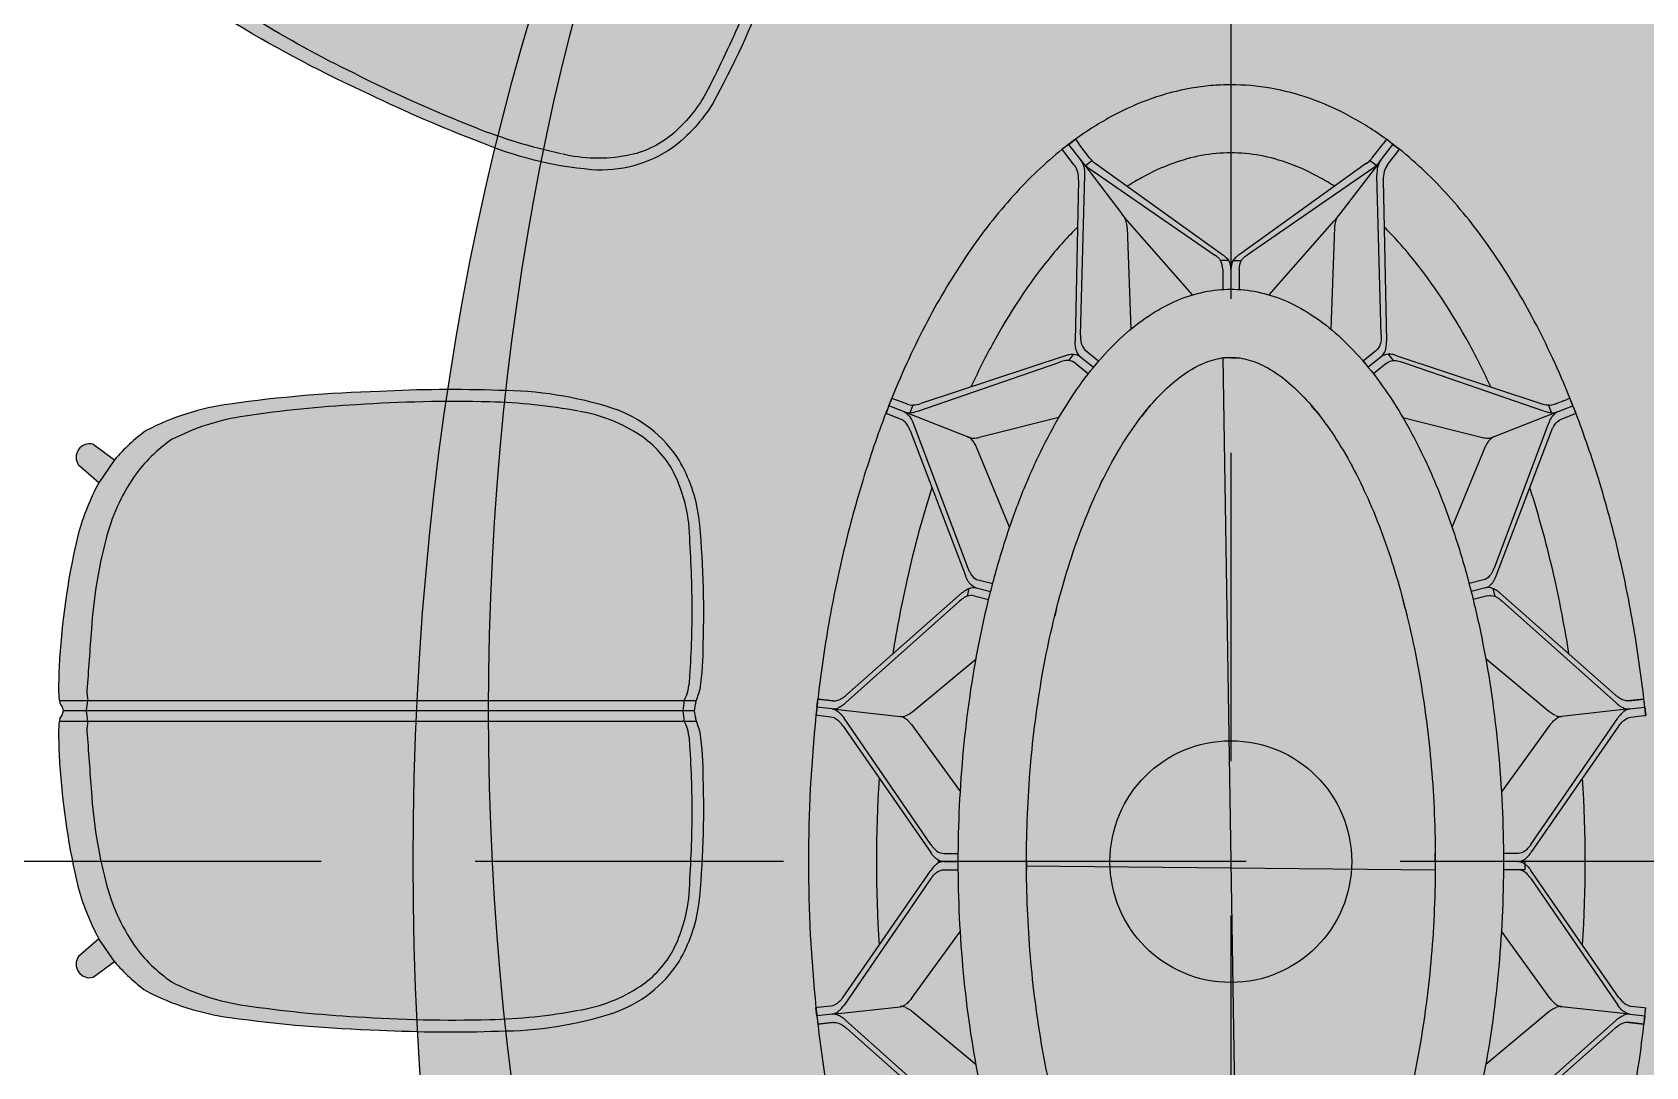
# Model space of a CAD drawing. Header units: millimetres. Extents: x -1 to 5416, y -1238 to 1407.
# Drawn here: x 387.379 to 388.687, y 1393.495 to 1394.334 of the extents above; entities that cross this region are included whole.
import ezdxf

# ---------------------------------------------------------------- set-up
doc = ezdxf.new("R2010")
doc.units = ezdxf.units.MM
doc.header["$MEASUREMENT"] = 0
doc.linetypes.add('HIDDEN', pattern=[0.375, 0.25, -0.125])
for name, color, linetype in [('1-TRAMA', 251, 'Continuous'), ('A-FLOR', 1, 'Continuous'), ('A-FURN', 32, 'Continuous'), ('ID-LF-FURN', 32, 'Continuous')]:
    doc.layers.add(name, color=color, linetype=linetype)
doc.layers.add('H-BLOCKS', color=7, linetype='Continuous', true_color=0xffffff)

# ---------------------------------------------------------------- blocks, each defined once
blk = doc.blocks.new('*U18')
at = {"layer": 'H-BLOCKS'}
h = blk.add_hatch(color=256, dxfattribs=at)
h.dxf.hatch_style = 1
h.paths.add_polyline_path([(-0.1992, -0.0162, 0.694131), (-0.2161, -0.028), (-0.2034, -0.0453), (-0.1849, -0.0326)], flags=17)
h.paths.add_polyline_path([(-0.0084, -0.0007, 0.052576), (-0.0245, -0.0001, 0.0237), (-0.0454, -0.0011, 0.041982), (-0.1433, -0.0159, 0.055075), (-0.1849, -0.0326), (-0.2034, -0.0453, 0.058274), (-0.2272, -0.071, 0.08511), (-0.2486, -0.138, 0.02802), (-0.2589, -0.2602, 0.022105), (-0.2597, -0.3571, 0.077039), (-0.2451, -0.4495, 0.171294), (-0.2032, -0.5031, 0.095625), (-0.1572, -0.5192, 0.034014), (-0.0544, -0.5227, 0.034779), (-0.0175, -0.5202, 0.003453), (-0.0084, -0.5172)])
h = blk.add_hatch(color=256, dxfattribs=at)
h.dxf.hatch_style = 1
h.paths.add_polyline_path([(0.1992, -0.0162, -0.694131), (0.2161, -0.028), (0.2034, -0.0453), (0.1849, -0.0326)], flags=17)
h.paths.add_polyline_path([(0.0084, -0.0007, -0.052576), (0.0245, -0.0001, -0.0237), (0.0454, -0.0011, -0.041982), (0.1433, -0.0159, -0.055075), (0.1849, -0.0326), (0.2034, -0.0453, -0.058274), (0.2272, -0.071, -0.08511), (0.2486, -0.138, -0.02802), (0.2589, -0.2602, -0.022105), (0.2597, -0.3571, -0.077039), (0.2451, -0.4495, -0.171294), (0.2032, -0.5031, -0.095625), (0.1572, -0.5192, -0.034014), (0.0544, -0.5227, -0.034779), (0.0175, -0.5202, -0.003453), (0.0084, -0.5172)])
h = blk.add_hatch(color=256, dxfattribs=at)
h.dxf.hatch_style = 1
h.paths.add_polyline_path([(0, -0.5064, -0.020799), (-0.0084, -0.5073), (-0.0084, -0.5172, 0.000505), (-0.0071, -0.5167, -0.075136), (0, -0.5154)])
h.paths.add_polyline_path([(0.0084, -0.5073, -0.020799), (0, -0.5064), (0, -0.5154, -0.075129), (0.0071, -0.5167, 0.000505), (0.0084, -0.5172)])
h.paths.add_polyline_path([(0.0084, -0.0236, -0.07588), (0, -0.0224), (0, -0.5064, 0.020799), (0.0084, -0.5073)])
h.paths.add_polyline_path([(0, -0.0224, -0.07588), (-0.0084, -0.0236), (-0.0084, -0.5073, 0.020799), (0, -0.5064)])
h.paths.add_polyline_path([(0, -0.004, -0.111664), (-0.0066, -0.0009, 0.005785), (-0.0084, -0.0007), (-0.0084, -0.0236, 0.07588), (0, -0.0224)])
h.paths.add_polyline_path([(0.0084, -0.0007, 0.005785), (0.0066, -0.0009, -0.111664), (0, -0.004), (0, -0.0224, 0.07588), (0.0084, -0.0236)])
for points in [[(-0.0066, -0.0009, 0.058379), (-0.0245, -0.0001)], [(0.0245, -0.0001, 0.058379), (0.0066, -0.0009)], [(-0.0454, -0.0011, 0.041982), (-0.1433, -0.0159)], [(-0.0245, -0.0001, 0.0237), (-0.0454, -0.0011)], [(-0.0066, -0.0009, 0.111664), (0, -0.004)], [(0, -0.004, 0.111664), (0.0066, -0.0009)], [(0.0454, -0.0011, 0.0237), (0.0245, -0.0001)], [(0.1433, -0.0159, 0.041982), (0.0454, -0.0011)], [(-0.1992, -0.0162, 0.694131), (-0.2161, -0.028)], [(-0.1433, -0.0159, 0.055075), (-0.1849, -0.0326)], [(-0.0164, -0.023, 0.003249), (-0.0661, -0.0267)], [(-0.0084, -0.0236, 0.036156), (-0.0164, -0.023)], [(-0.0084, -0.0236, 0.07588), (0, -0.0224)], [(0, -0.0224, 0.07588), (0.0084, -0.0236)], [(0.0164, -0.023, 0.036156), (0.0084, -0.0236)], [(0.0661, -0.0267, 0.003248), (0.0164, -0.023)], [(0.1849, -0.0326, 0.055075), (0.1433, -0.0159)], [(0.2161, -0.028, 0.694131), (0.1992, -0.0162)], [(-0.1387, -0.0383, 0.083909), (-0.1901, -0.0612)], [(-0.0661, -0.0267, 0.04859), (-0.1387, -0.0383)], [(0.1387, -0.0383, 0.04859), (0.0661, -0.0267)], [(0.19, -0.0612, 0.083909), (0.1387, -0.0383)], [(-0.2034, -0.0453, 0.058274), (-0.2272, -0.071)], [(0.2272, -0.071, 0.058274), (0.2034, -0.0453)], [(-0.1901, -0.0612, 0.084833), (-0.2198, -0.0917)], [(0.2198, -0.0917, 0.084833), (0.19, -0.0612)], [(-0.2272, -0.071, 0.086095), (-0.2487, -0.1388)], [(0.2487, -0.1388, 0.086095), (0.2272, -0.071)], [(-0.2198, -0.0917, 0.083781), (-0.2389, -0.1512)], [(0.2389, -0.1512, 0.083781), (0.2198, -0.0917)], [(-0.2487, -0.1388, 0.027834), (-0.2589, -0.2602)], [(0.2589, -0.2602, 0.027834), (0.2487, -0.1388)], [(-0.2389, -0.1512, 0.022872), (-0.2481, -0.2418)], [(0.2481, -0.2418, 0.022872), (0.2389, -0.1512)], [(-0.2481, -0.2418, 0.022825), (-0.2504, -0.3494)], [(0.2504, -0.3494, 0.022824), (0.2481, -0.2418)], [(-0.2589, -0.2602, 0.022105), (-0.2597, -0.3571)], [(0.2597, -0.3571, 0.022105), (0.2589, -0.2602)], [(-0.2504, -0.3494, 0.041391), (-0.2428, -0.4217)], [(0.2428, -0.4217, 0.041391), (0.2504, -0.3494)], [(-0.2597, -0.3571, 0.07704), (-0.2451, -0.4495)], [(0.2451, -0.4495, 0.07704), (0.2597, -0.3571)], [(-0.2427, -0.4224, 0.106477), (-0.2232, -0.4718)], [(0.2232, -0.4718, 0.106477), (0.2427, -0.4224)], [(-0.2451, -0.4495, 0.171294), (-0.2032, -0.5031)], [(0.2032, -0.5031, 0.171294), (0.2451, -0.4495)], [(-0.2232, -0.4718, 0.124688), (-0.1935, -0.4986)], [(0.1935, -0.4986, 0.124688), (0.2232, -0.4718)], [(-0.2032, -0.5031, 0.095625), (-0.1572, -0.5192)], [(-0.1935, -0.4986, 0.086018), (-0.1524, -0.5109)], [(-0.028, -0.5119, 0.07387), (-0.0129, -0.5093)], [(-0.0129, -0.5093, 0.001449), (-0.0084, -0.5073)], [(-0.0084, -0.5073, 0.020799), (0, -0.5064)], [(0, -0.5064, 0.020799), (0.0084, -0.5073)], [(0.0084, -0.5073, 0.001449), (0.0129, -0.5093)], [(0.0129, -0.5093, 0.07387), (0.028, -0.5119)], [(0.1524, -0.5109, 0.086019), (0.1935, -0.4986)], [(0.1572, -0.5192, 0.095625), (0.2032, -0.5031)], [(-0.1572, -0.5192, 0.034014), (-0.0544, -0.5227)], [(-0.1524, -0.5109, 0.014872), (-0.0887, -0.5137)], [(-0.0887, -0.5137, 0.017847), (-0.028, -0.5119)], [(-0.0544, -0.5227, 0.034779), (-0.0175, -0.5202)], [(-0.0175, -0.5202, 0.004125), (-0.0066, -0.5166)], [(0, -0.5154, 0.0703), (-0.0066, -0.5166)], [(0.0066, -0.5166, 0.0703), (0, -0.5154)], [(0.0066, -0.5166, 0.004125), (0.0175, -0.5202)], [(0.0175, -0.5202, 0.034779), (0.0544, -0.5227)], [(0.028, -0.5119, 0.017848), (0.0887, -0.5137)], [(0.0544, -0.5227, 0.034014), (0.1572, -0.5192)], [(0.0887, -0.5137, 0.014872), (0.1524, -0.5109)]]:
    blk.add_lwpolyline(points, format="xyb")
for points in [[(-0.0084, -0.0007), (-0.0084, -0.5172)], [(0, -0.5154), (0, -0.004)], [(0.0084, -0.0007), (0.0084, -0.5172)], [(-0.2161, -0.028), (-0.2034, -0.0453), (-0.1849, -0.0326), (-0.1992, -0.0162)], [(0.2161, -0.028), (0.2034, -0.0453), (0.1849, -0.0326), (0.1992, -0.0162)]]:
    blk.add_lwpolyline(points)
blk = doc.blocks.new('Acco Table')
at = {"layer": 'H-BLOCKS'}
h = blk.add_hatch(color=256, dxfattribs=at)
h.dxf.hatch_style = 1
edge = h.paths.add_edge_path()
edge.add_ellipse((0, 0.006), major_axis=(1.2, 0), ratio=0.5, start_angle=0, end_angle=360)
at = {"layer": 'A-FURN'}
for p, q in [((-0.1193, 0.3091), (-0.1179, 0.297)), ((-0.1132, 0.3098), (-0.1192, 0.3091)), ((-0.118, 0.2981), (-0.1192, 0.3091)), ((-0.1132, 0.3098), (-0.1073, 0.3105)), ((-0.112, 0.2987), (-0.1132, 0.3098)), ((-0.1071, 0.309), (-0.1073, 0.3105)), ((-0.106, 0.2995), (-0.1071, 0.309)), ((0.106, 0.2995), (0.1071, 0.309)), ((0.1071, 0.309), (0.1073, 0.3105)), ((0.1132, 0.3098), (0.1073, 0.3105)), ((0.112, 0.2987), (0.1132, 0.3098)), ((0.1132, 0.3098), (0.1192, 0.3091)), ((0.1193, 0.3091), (0.1179, 0.297)), ((0.118, 0.2981), (0.1192, 0.3091)), ((-0.112, 0.2984), (-0.1065, 0.2487)), ((0.112, 0.2984), (0.1065, 0.2487)), ((-0.1969, 0.2037), (-0.1223, 0.288)), ((-0.1164, 0.2887), (-0.191, 0.2051)), ((-0.0125, 0.2262), (-0.1053, 0.2899)), ((-0.0994, 0.2905), (-0.0066, 0.2262)), ((0.0994, 0.2905), (0.0066, 0.2262)), ((0.0125, 0.2262), (0.1053, 0.2899)), ((0.1164, 0.2887), (0.191, 0.2051)), ((0.1969, 0.2037), (0.1223, 0.288)), ((-0.3345, 0.257), (-0.3401, 0.2548)), ((-0.3401, 0.2548), (-0.3392, 0.2525)), ((-0.3356, 0.2434), (-0.3392, 0.2525)), ((-0.3345, 0.257), (-0.329, 0.2592)), ((-0.3303, 0.2462), (-0.3345, 0.257)), ((-0.3284, 0.2577), (-0.329, 0.2592)), ((-0.3247, 0.2484), (-0.3284, 0.2577)), ((-0.3295, 0.2413), (-0.3351, 0.2391)), ((-0.3301, 0.2456), (-0.3303, 0.2462)), ((-0.3301, 0.2456), (-0.3114, 0.1984)), ((-0.3216, 0.2391), (-0.2154, 0.1991)), ((-0.2096, 0.2006), (-0.316, 0.2412)), ((-0.1102, 0.2394), (-0.1488, 0.193)), ((-0.1005, 0.2404), (-0.0511, 0.2045)), ((0.1005, 0.2404), (0.0511, 0.2045)), ((0.1102, 0.2394), (0.1488, 0.193)), ((-0.3712, 0.1277), (-0.3361, 0.2335)), ((-0.3306, 0.2357), (-0.3665, 0.1314)), ((-0.006, 0.2167), (-0.006, 0.206)), ((0, 0.2217), (0, 0.206)), ((0, 0.2217), (0.006, 0.2217)), ((0.006, 0.2217), (0.006, 0.206)), ((-0.3258, 0.1322), (-0.3113, 0.1906)), ((-0.2453, 0.1683), (-0.304, 0.1926)), ((-0.2067, 0.1914), (-0.204, 0.1808)), ((-0.2009, 0.1928), (-0.1982, 0.1823)), ((-0.2005, 0.1981), (-0.1947, 0.1996)), ((-0.1951, 0.1943), (-0.1924, 0.1838)), ((0, 0.156), (-0.006, 0.156)), ((0, 0.156), (0.006, 0.156)), ((0, 0.156), (0, 0.156)), ((-0.1858, 0.1338), (-0.1917, 0.1324)), ((-0.1858, 0.1338), (-0.18, 0.1353)), ((-0.1858, 0.1339), (-0.1858, 0.1338)), ((-0.5263, 0.1249), (-0.53, 0.1201)), ((-0.53, 0.1201), (-0.5268, 0.1177)), ((-0.5263, 0.1249), (-0.5227, 0.1297)), ((-0.5148, 0.1161), (-0.5263, 0.1249)), ((-0.5211, 0.1285), (-0.5227, 0.1297)), ((-0.5111, 0.1208), (-0.5211, 0.1285)), ((-0.5001, 0.1178), (-0.3818, 0.1202)), ((-0.3724, 0.1214), (-0.369, 0.1242)), ((-0.369, 0.1242), (-0.3677, 0.1252)), ((-0.3656, 0.1199), (-0.358, 0.1106)), ((-0.5163, 0.1097), (-0.5268, 0.1177)), ((-0.5127, 0.1145), (-0.5148, 0.1161)), ((-0.5143, 0.1081), (-0.5144, 0.108)), ((-0.5108, 0.1127), (-0.5143, 0.1081)), ((-0.5123, 0.1142), (-0.4754, 0.086)), ((-0.5088, 0.1103), (-0.4451, 0.0179)), ((-0.3864, 0.1164), (-0.5038, 0.1131)), ((-0.3749, 0.1123), (-0.3673, 0.103)), ((-0.3702, 0.1161), (-0.3627, 0.1068)), ((-0.5124, 0.1055), (-0.4453, 0.012)), ((-0.3662, 0.1039), (-0.3673, 0.103)), ((-0.3673, 0.103), (-0.3673, 0.103)), ((-0.4754, 0.086), (-0.4707, 0.0824)), ((-0.4707, 0.0824), (-0.4705, 0.0823)), ((-0.4705, 0.0823), (-0.4701, 0.0819)), ((-0.4158, 0.0341), (-0.4701, 0.0819)), ((-0.465, 0.0821), (-0.3907, 0.0793)), ((-0.3312, 0.0679), (-0.3265, 0.0717)), ((-0.3312, 0.0679), (-0.3347, 0.065)), ((-0.3312, 0.068), (-0.3312, 0.0679)), ((-0.441, 0.0075), (-0.441, 0.0135)), ((-0.4347, 0.012), (-0.4198, 0.012)), ((-0.3696, 0.006), (-0.3696, 0.012)), ((-0.441, 0.0045), (-0.441, -0.0015)), ((-0.4346, 0.006), (-0.42, 0.006)), ((-0.37, 0.006), (-0.3696, 0.006)), ((-0.3696, 0.006), (-0.3696, 0)), ((-0.5124, -0.0935), (-0.4453, 0)), ((-0.5088, -0.0983), (-0.4451, -0.0059)), ((-0.4347, 0), (-0.4198, 0)), ((-0.4158, -0.0221), (-0.4701, -0.0699)), ((-0.3312, -0.056), (-0.3347, -0.0531)), ((-0.3312, -0.056), (-0.3312, -0.056)), ((-0.3312, -0.056), (-0.3265, -0.0597)), ((-0.4707, -0.0704), (-0.4754, -0.074)), ((-0.4707, -0.0704), (-0.4705, -0.0703)), ((-0.4705, -0.0703), (-0.4701, -0.0699)), ((-0.465, -0.0701), (-0.3907, -0.0673)), ((-0.5123, -0.1022), (-0.4754, -0.074)), ((-0.3749, -0.1003), (-0.3673, -0.091)), ((-0.3662, -0.0919), (-0.3673, -0.091)), ((-0.3673, -0.091), (-0.3673, -0.091)), ((-0.53, -0.1081), (-0.5268, -0.1057)), ((-0.5163, -0.0977), (-0.5268, -0.1057)), ((-0.5127, -0.1025), (-0.5263, -0.1129)), ((-0.5143, -0.0962), (-0.5144, -0.096)), ((-0.5108, -0.1007), (-0.5143, -0.0962)), ((-0.3864, -0.1044), (-0.5038, -0.1011)), ((-0.5001, -0.1058), (-0.3818, -0.1082)), ((-0.3702, -0.1041), (-0.3627, -0.0948)), ((-0.3656, -0.1079), (-0.358, -0.0986)), ((-0.5263, -0.1129), (-0.53, -0.1081)), ((-0.5263, -0.1129), (-0.5227, -0.1177)), ((-0.5211, -0.1165), (-0.5227, -0.1177)), ((-0.5111, -0.1089), (-0.5211, -0.1165)), ((-0.3724, -0.1094), (-0.369, -0.1122)), ((-0.3712, -0.1157), (-0.3361, -0.2215)), ((-0.369, -0.1122), (-0.3677, -0.1132)), ((-0.3306, -0.2238), (-0.3665, -0.1194)), ((-0.3258, -0.1202), (-0.3113, -0.1786)), ((-0.1858, -0.1219), (-0.1917, -0.1204)), ((-0.1858, -0.1219), (-0.1858, -0.1219)), ((-0.1858, -0.1219), (-0.18, -0.1233)), ((0, -0.144), (-0.006, -0.144)), ((0, -0.144), (0, -0.144)), ((0, -0.144), (0.006, -0.144)), ((-0.2453, -0.1564), (-0.304, -0.1806)), ((-0.2067, -0.1794), (-0.204, -0.1688)), ((-0.2009, -0.1808), (-0.1982, -0.1703)), ((-0.1951, -0.1823), (-0.1924, -0.1718)), ((-0.3301, -0.2336), (-0.3114, -0.1864)), ((-0.3216, -0.2271), (-0.2154, -0.1871)), ((-0.2096, -0.1886), (-0.316, -0.2292)), ((-0.2005, -0.1862), (-0.1947, -0.1876)), ((-0.1102, -0.2275), (-0.1488, -0.181)), ((0.1102, -0.2275), (0.1488, -0.181)), ((-0.1969, -0.1917), (-0.1223, -0.276)), ((-0.1164, -0.2767), (-0.191, -0.1931)), ((-0.1005, -0.2284), (-0.0511, -0.1925)), ((-0.006, -0.2047), (-0.006, -0.194)), ((0, -0.2047), (0, -0.194)), ((0.006, -0.2047), (0.006, -0.194)), ((0.1005, -0.2284), (0.0511, -0.1925)), ((0.1164, -0.2767), (0.191, -0.1931)), ((0.1969, -0.1917), (0.1223, -0.276)), ((-0.0125, -0.2142), (-0.1053, -0.2779)), ((-0.0994, -0.2785), (-0.0066, -0.2142)), ((0.0994, -0.2785), (0.0066, -0.2142)), ((0.0125, -0.2142), (0.1053, -0.2779)), ((-0.3356, -0.2314), (-0.3392, -0.2405)), ((-0.3295, -0.2293), (-0.3351, -0.2271)), ((-0.3303, -0.2342), (-0.3345, -0.245)), ((-0.3301, -0.2336), (-0.3303, -0.2342)), ((-0.3247, -0.2364), (-0.3284, -0.2457)), ((-0.112, -0.2865), (-0.1065, -0.2367)), ((0.112, -0.2865), (0.1065, -0.2367)), ((-0.3401, -0.2428), (-0.3392, -0.2405)), ((-0.3345, -0.245), (-0.3401, -0.2428)), ((-0.3345, -0.245), (-0.329, -0.2472)), ((-0.3284, -0.2457), (-0.329, -0.2472)), ((-0.1193, -0.2971), (-0.1179, -0.285)), ((-0.118, -0.2861), (-0.1192, -0.2972)), ((-0.112, -0.2867), (-0.1132, -0.2978)), ((-0.106, -0.2875), (-0.1071, -0.297)), ((0.106, -0.2875), (0.1071, -0.297)), ((0.112, -0.2867), (0.1132, -0.2978)), ((0.1193, -0.2971), (0.1179, -0.285)), ((0.118, -0.2861), (0.1192, -0.2972)), ((-0.1132, -0.2978), (-0.1192, -0.2972)), ((-0.1132, -0.2978), (-0.1073, -0.2985)), ((-0.1071, -0.297), (-0.1073, -0.2985)), ((0.1071, -0.297), (0.1073, -0.2985)), ((0.1132, -0.2978), (0.1073, -0.2985)), ((0.1132, -0.2978), (0.1192, -0.2972))]:
    blk.add_line(p, q, dxfattribs=at)
for centre, radius, start, end in [((-0.0031, -0.6888), 1.0046, 95.9481, 96.6366), ((0.0031, -0.6888), 1.0046, 83.3634, 84.0519), ((-0.121, 0.2979), 0.009, 334.1303, 3.8262), ((0.121, 0.2979), 0.009, 176.1738, 205.8697), ((0, -0.729), 0.995, 86.4716, 93.5284), ((-0.0812, -0.3857), 0.6908, 111.0209, 112.0162), ((-0.0977, 0.25), 0.00887, 188.3465, 217.4887), ((0.0977, 0.25), 0.00887, 322.5113, 351.6535), ((-0.3541, 0.2397), 0.019, 340.8225, 358.179), ((-0.3445, 0.24), 0.0095, 354.6452, 20.9668), ((-0.3481, 0.2421), 0.0186, 340.1579, 357.6861), ((-0.3213, 0.2499), 0.00972, 204.4297, 232.6869), ((-0.3389, 0.2422), 0.00951, 354.5688, 20.962), ((-0.1152, 0.2479), 0.0088, 336.1947, 4.6489), ((0.1152, 0.2479), 0.0088, 175.3511, 203.8053), ((-0.3031, 0.203), 0.00946, 202.2536, 230.957), ((-0.32, 0.195), 0.00922, 359.2863, 21.2095), ((-0.3264, 0.1945), 0.0156, 345.45, 1.4244), ((-0.3161, -0.0357), 0.2646, 141.3274, 143.9263), ((-0.503, 0.1316), 0.0135, 232.9633, 255.673), ((-0.5008, 0.139), 0.0212, 254.9195, 271.8752), ((-0.5248, 0.0986), 0.0139, 42.0871, 52.5865), ((-0.5066, 0.1269), 0.0135, 232.9651, 255.7121), ((-0.53, 0.0929), 0.0217, 35.5723, 43.8974), ((-0.5212, 0.1034), 0.0139, 41.7548, 52.5838), ((-0.5257, 0.0986), 0.0205, 34.5098, 43.3257), ((-0.5047, 0.1339), 0.0208, 255.2506, 272.3335), ((-0.4658, 0.0961), 0.0139, 232.8275, 252.1638), ((-0.4645, 0.1004), 0.0184, 252.5616, 268.4655), ((-0.4345, 0.0267), 0.0148, 243.958, 269.5013), ((-0.4345, 0.0208), 0.0148, 243.6993, 269.4861), ((-0.4345, -0.0088), 0.0148, 90.5139, 116.3007), ((-0.4345, -0.0148), 0.0148, 90.4987, 116.042), ((-0.4658, -0.0841), 0.0139, 107.8362, 127.1725), ((-0.4645, -0.0884), 0.0184, 91.5345, 107.4384), ((-0.53, -0.0809), 0.0217, 316.1026, 324.4277), ((-0.5248, -0.0866), 0.0139, 307.4135, 317.9129), ((-0.5066, -0.1149), 0.0135, 104.2879, 127.0349), ((-0.5212, -0.0914), 0.0139, 307.4162, 318.2452), ((-0.503, -0.1196), 0.0135, 104.327, 127.0367), ((-0.5257, -0.0866), 0.0205, 316.6743, 325.4902), ((-0.5047, -0.1219), 0.0208, 87.6665, 104.7494), ((-0.5008, -0.127), 0.0212, 88.1248, 105.0805), ((-0.3161, 0.0476), 0.2646, 216.0737, 218.6726), ((-0.3031, -0.191), 0.00946, 129.043, 157.7464), ((-0.32, -0.1831), 0.00922, 338.7905, 0.7137), ((-0.3264, -0.1825), 0.0156, 358.5756, 14.55), ((-0.3541, -0.2277), 0.019, 1.821, 19.1775), ((-0.3481, -0.2301), 0.0186, 2.3139, 19.8421), ((-0.3445, -0.228), 0.0095, 339.0332, 5.3548), ((-0.3213, -0.238), 0.00972, 127.3131, 155.5703), ((-0.3389, -0.2302), 0.00951, 339.038, 5.4312), ((-0.1152, -0.2359), 0.0088, 355.3511, 23.8053), ((-0.0977, -0.238), 0.00887, 142.5113, 171.6535), ((0.0977, -0.238), 0.00887, 8.3465, 37.4887), ((0.1152, -0.2359), 0.0088, 156.1946, 184.6496), ((-0.0812, 0.3977), 0.6908, 247.9838, 248.9791), ((0, 0.7409), 0.995, 266.4716, 273.5284), ((-0.121, -0.2859), 0.009, 356.1738, 25.8697), ((0.103, -0.288), 0.00906, 9.4613, 39.0593), ((-0.0031, 0.7008), 1.0046, 263.3634, 264.0519), ((0, 0.7376), 1.0416, 264.0895, 275.9105), ((0.0031, 0.7008), 1.0046, 275.9481, 276.6366)]:
    blk.add_arc(centre, radius, start, end, dxfattribs=at)
blk.add_ellipse((0, 0.006), major_axis=(1.2, 0), ratio=0.5, dxfattribs=at)
for points, knots in [([(-0.1193, 0.3091), (-0.1286, 0.308), (-0.1472, 0.3056), (-0.1838, 0.2998), (-0.2284, 0.2906), (-0.2798, 0.2767), (-0.3129, 0.2653), (-0.329, 0.2592)], [0, 0, 0, 0, 28.252457, 56.242753, 111.247487, 164.653176, 216.133823, 216.133823, 216.133823, 216.133823]), ([(0.329, 0.2592), (0.321, 0.2622), (0.3049, 0.2681), (0.2716, 0.2789), (0.2284, 0.2906), (0.1746, 0.3016), (0.1379, 0.307), (0.1193, 0.3091)], [0, 0, 0, 0, 25.480961, 51.480647, 104.886336, 159.89107, 216.133823, 216.133823, 216.133823, 216.133823]), ([(-0.1188, 0.2933), (-0.1191, 0.2926), (-0.1195, 0.2919), (-0.1206, 0.2901), (-0.1214, 0.2891), (-0.1223, 0.288)], [0, 0, 0, 0, 0.0120022, 0.0120022, 0.02911004, 0.02911004, 0.02911004, 0.02911004]), ([(-0.1164, 0.2887), (-0.1157, 0.2894), (-0.1151, 0.2902), (-0.1139, 0.292), (-0.1133, 0.293), (-0.1129, 0.294)], [0, 0, 0, 0, 0.0120022, 0.0120022, 0.02911527, 0.02911527, 0.02911527, 0.02911527]), ([(-0.1101, 0.2943), (-0.1096, 0.2937), (-0.1091, 0.2931), (-0.1076, 0.2916), (-0.1065, 0.2907), (-0.1053, 0.2899)], [0, 0, 0, 0, 0.01200222, 0.01200222, 0.02964144, 0.02964144, 0.02964144, 0.02964144]), ([(-0.0994, 0.2905), (-0.1002, 0.2911), (-0.1009, 0.2917), (-0.1026, 0.2932), (-0.1034, 0.294), (-0.1041, 0.295)], [0, 0, 0, 0, 0.01200222, 0.01200222, 0.02963966, 0.02963966, 0.02963966, 0.02963966]), ([(0.0994, 0.2905), (0.1002, 0.2911), (0.1009, 0.2917), (0.1026, 0.2932), (0.1034, 0.294), (0.1041, 0.295)], [0, 0, 0, 0, 0.01200222, 0.01200222, 0.02963966, 0.02963966, 0.02963966, 0.02963966]), ([(0.1101, 0.2943), (0.1096, 0.2937), (0.1091, 0.2931), (0.1076, 0.2916), (0.1065, 0.2907), (0.1053, 0.2899)], [0, 0, 0, 0, 0.01200222, 0.01200222, 0.02964144, 0.02964144, 0.02964144, 0.02964144]), ([(0.1164, 0.2887), (0.1157, 0.2894), (0.1151, 0.2902), (0.1139, 0.292), (0.1133, 0.293), (0.1129, 0.294)], [0, 0, 0, 0, 0.0120022, 0.0120022, 0.02911527, 0.02911527, 0.02911527, 0.02911527]), ([(0.1188, 0.2933), (0.1191, 0.2926), (0.1195, 0.2919), (0.1206, 0.2901), (0.1214, 0.2891), (0.1223, 0.288)], [0, 0, 0, 0, 0.0120022, 0.0120022, 0.02911004, 0.02911004, 0.02911004, 0.02911004]), ([(-0.3401, 0.2548), (-0.3499, 0.2508), (-0.369, 0.2426), (-0.405, 0.2248), (-0.4459, 0.2005), (-0.4885, 0.1674), (-0.5124, 0.1425), (-0.5227, 0.1297)], [0, 0, 0, 0, 31.652939, 62.305883, 120.436954, 174.190722, 223.646421, 223.646421, 223.646421, 223.646421]), ([(-0.1523, 0.2541), (-0.1709, 0.2512), (-0.2131, 0.2431), (-0.2529, 0.2323), (-0.2744, 0.2254)], [4.9971349, 4.9971349, 4.9971349, 4.9971349, 5.1050881, 5.2455392, 5.2455392, 5.2455392, 5.2455392]), ([(-0.3272, 0.2422), (-0.3266, 0.2417), (-0.3259, 0.2412), (-0.3241, 0.2402), (-0.3229, 0.2396), (-0.3216, 0.2391)], [0, 0, 0, 0, 0.0120022, 0.0120022, 0.02931327, 0.02931327, 0.02931327, 0.02931327]), ([(-0.316, 0.2412), (-0.3169, 0.2416), (-0.3178, 0.242), (-0.3198, 0.243), (-0.3208, 0.2437), (-0.3216, 0.2444)], [0, 0, 0, 0, 0.0120022, 0.0120022, 0.02930992, 0.02930992, 0.02930992, 0.02930992]), ([(-0.1072, 0.2443), (-0.1075, 0.2436), (-0.1078, 0.2429), (-0.1088, 0.2413), (-0.1094, 0.2404), (-0.1102, 0.2394)], [0, 0, 0, 0, 0.0120022, 0.0120022, 0.02703361, 0.02703361, 0.02703361, 0.02703361]), ([(-0.1005, 0.2404), (-0.1013, 0.241), (-0.102, 0.2416), (-0.1035, 0.243), (-0.1042, 0.2438), (-0.1047, 0.2446)], [0, 0, 0, 0, 0.01200222, 0.01200222, 0.02801608, 0.02801608, 0.02801608, 0.02801608]), ([(0.1005, 0.2404), (0.1013, 0.241), (0.102, 0.2416), (0.1035, 0.243), (0.1042, 0.2438), (0.1047, 0.2446)], [0, 0, 0, 0, 0.01200222, 0.01200222, 0.02801608, 0.02801608, 0.02801608, 0.02801608]), ([(0.1072, 0.2443), (0.1075, 0.2436), (0.1078, 0.2429), (0.1088, 0.2413), (0.1094, 0.2404), (0.1102, 0.2394)], [0, 0, 0, 0, 0.0120022, 0.0120022, 0.02703361, 0.02703361, 0.02703361, 0.02703361]), ([(-0.0125, 0.2262), (-0.0117, 0.2256), (-0.011, 0.225), (-0.0092, 0.2235), (-0.0083, 0.2226), (-0.0077, 0.2217)], [0, 0, 0, 0, 0.01200234, 0.01200234, 0.0314262, 0.0314262, 0.0314262, 0.0314262]), ([(-0.0017, 0.2217), (-0.0021, 0.2223), (-0.0026, 0.2228), (-0.0041, 0.2244), (-0.0052, 0.2253), (-0.0066, 0.2262)], [0, 0, 0, 0, 0.01200234, 0.01200234, 0.03143985, 0.03143985, 0.03143985, 0.03143985]), ([(0.0017, 0.2217), (0.0021, 0.2223), (0.0026, 0.2228), (0.0041, 0.2244), (0.0052, 0.2253), (0.0066, 0.2262)], [0, 0, 0, 0, 0.01200234, 0.01200234, 0.03143985, 0.03143985, 0.03143985, 0.03143985]), ([(0.0125, 0.2262), (0.0117, 0.2256), (0.011, 0.225), (0.0092, 0.2235), (0.0083, 0.2226), (0.0077, 0.2217)], [0, 0, 0, 0, 0.01200234, 0.01200234, 0.0314262, 0.0314262, 0.0314262, 0.0314262]), ([(-0.42, 0.006), (-0.42, 0.0126), (-0.4186, 0.0259), (-0.4124, 0.0456), (-0.4021, 0.0648), (-0.388, 0.0834), (-0.3702, 0.1011), (-0.3489, 0.1179), (-0.3243, 0.1336), (-0.2966, 0.1481), (-0.266, 0.1612), (-0.2329, 0.1728), (-0.1976, 0.1828), (-0.1473, 0.1941), (-0.0813, 0.2035), (0, 0.2073), (0.0813, 0.2035), (0.1473, 0.1941), (0.1976, 0.1828), (0.2329, 0.1728), (0.266, 0.1612), (0.2966, 0.1481), (0.3243, 0.1336), (0.3489, 0.1179), (0.3702, 0.1011), (0.388, 0.0834), (0.4021, 0.0648), (0.4124, 0.0456), (0.4186, 0.0259), (0.42, 0.0126), (0.42, 0.006)], [0, 0, 0, 0, 19.740412, 40.105195, 61.642778, 84.778354, 109.801571, 136.877395, 166.065721, 197.341335, 230.610834, 265.726286, 302.496022, 340.693444, 420.333245, 502.391341, 584.449437, 664.089238, 702.286659, 739.056395, 774.171847, 807.441347, 838.71696, 867.905287, 894.98111, 920.004328, 943.139903, 964.677487, 985.04227, 1004.782681, 1004.782681, 1004.782681, 1004.782681]), ([(-0.1969, 0.2037), (-0.1975, 0.2029), (-0.1981, 0.2022), (-0.1995, 0.2003), (-0.2001, 0.1992), (-0.2005, 0.1981)], [0, 0, 0, 0, 0.01200235, 0.01200235, 0.03142274, 0.03142274, 0.03142274, 0.03142274]), ([(-0.1947, 0.1996), (-0.1944, 0.2003), (-0.1941, 0.2009), (-0.193, 0.2027), (-0.1921, 0.2039), (-0.191, 0.2051)], [0, 0, 0, 0, 0.01200235, 0.01200235, 0.03140285, 0.03140285, 0.03140285, 0.03140285]), ([(-0.3483, 0.1967), (-0.359, 0.1918), (-0.3944, 0.174), (-0.4343, 0.1475), (-0.4586, 0.1256), (-0.4656, 0.1185)], [5.417213, 5.417213, 5.417213, 5.417213, 5.4977871, 5.6941367, 5.7860712, 5.7860712, 5.7860712, 5.7860712]), ([(-0.304, 0.1926), (-0.3049, 0.193), (-0.3057, 0.1934), (-0.3074, 0.1944), (-0.3083, 0.195), (-0.309, 0.1956)], [0, 0, 0, 0, 0.01200221, 0.01200221, 0.02743939, 0.02743939, 0.02743939, 0.02743939]), ([(-0.2154, 0.1991), (-0.2145, 0.1987), (-0.2136, 0.1983), (-0.2115, 0.1973), (-0.2104, 0.1966), (-0.2096, 0.1958)], [0, 0, 0, 0, 0.01200235, 0.01200235, 0.0314278, 0.0314278, 0.0314278, 0.0314278]), ([(-0.2037, 0.1973), (-0.2043, 0.1978), (-0.2049, 0.1982), (-0.2068, 0.1994), (-0.2081, 0.2), (-0.2096, 0.2006)], [0, 0, 0, 0, 0.01200234, 0.01200234, 0.03144489, 0.03144489, 0.03144489, 0.03144489]), ([(-0.37, 0.006), (-0.37, 0.0082), (-0.3697, 0.0127), (-0.3676, 0.022), (-0.3623, 0.034), (-0.3522, 0.0482), (-0.3386, 0.0622), (-0.3215, 0.0759), (-0.3012, 0.0891), (-0.2784, 0.1013), (-0.2444, 0.1163), (-0.1974, 0.1319), (-0.1356, 0.1456), (-0.069, 0.1541), (0, 0.157), (0.069, 0.1541), (0.1356, 0.1456), (0.1974, 0.1319), (0.2443, 0.1163), (0.2784, 0.1013), (0.3012, 0.0891), (0.3215, 0.0759), (0.3386, 0.0622), (0.3522, 0.0482), (0.3623, 0.034), (0.3676, 0.022), (0.3697, 0.0127), (0.37, 0.0082), (0.37, 0.006)], [0, 0, 0, 0, 6.604203, 13.647614, 28.459596, 45.614103, 65.6532, 87.005819, 111.245184, 138.19259, 164.583115, 222.678704, 286.477555, 354.177684, 423.858166, 493.538648, 561.238778, 625.037629, 683.133218, 709.523743, 736.471149, 760.710514, 782.063133, 802.10223, 819.256736, 834.068719, 841.11213, 847.716333, 847.716333, 847.716333, 847.716333]), ([(-0.3677, 0.1252), (-0.3678, 0.1259), (-0.3677, 0.1266), (-0.3674, 0.1286), (-0.367, 0.1299), (-0.3665, 0.1314)], [0, 0, 0, 0, 0.01200239, 0.01200239, 0.03112681, 0.03112681, 0.03112681, 0.03112681]), ([(-0.53, 0.1201), (-0.5332, 0.1157), (-0.5393, 0.1067), (-0.55, 0.0883), (-0.5605, 0.0647), (-0.5683, 0.0355), (-0.57, 0.0158), (-0.57, 0.006)], [0, 0, 0, 0, 16.566544, 32.684201, 63.764033, 93.692215, 123.016977, 123.016977, 123.016977, 123.016977]), ([(-0.375, 0.1194), (-0.3757, 0.1196), (-0.3765, 0.1198), (-0.3787, 0.1201), (-0.3802, 0.1202), (-0.3818, 0.1202)], [0, 0, 0, 0, 0.01200236, 0.01200236, 0.03108649, 0.03108649, 0.03108649, 0.03108649]), ([(-0.3712, 0.1277), (-0.3716, 0.1268), (-0.3718, 0.1259), (-0.3723, 0.1237), (-0.3724, 0.1225), (-0.3724, 0.1214)], [0, 0, 0, 0, 0.01200239, 0.01200239, 0.03120131, 0.03120131, 0.03120131, 0.03120131]), ([(-0.3864, 0.1164), (-0.3854, 0.1164), (-0.3844, 0.1164), (-0.3821, 0.1162), (-0.3808, 0.1159), (-0.3796, 0.1156)], [0, 0, 0, 0, 0.01200236, 0.01200236, 0.03103665, 0.03103665, 0.03103665, 0.03103665]), ([(-0.4955, 0.082), (-0.4978, 0.0785), (-0.5044, 0.0675), (-0.5128, 0.0492), (-0.5187, 0.0274), (-0.52, 0.0131), (-0.52, 0.006)], [5.9436373, 5.9436373, 5.9436373, 5.9436373, 5.988661, 6.0868358, 6.1850105, 6.2831853, 6.2831853, 6.2831853, 6.2831853]), ([(-0.4453, 0.012), (-0.4448, 0.0112), (-0.4442, 0.0105), (-0.4427, 0.0089), (-0.4419, 0.0081), (-0.441, 0.0075)], [0, 0, 0, 0, 0.0120024, 0.0120024, 0.03001565, 0.03001565, 0.03001565, 0.03001565]), ([(-0.441, 0.0135), (-0.4416, 0.0139), (-0.4421, 0.0144), (-0.4435, 0.0158), (-0.4443, 0.0167), (-0.4451, 0.0179)], [0, 0, 0, 0, 0.0120024, 0.0120024, 0.02971236, 0.02971236, 0.02971236, 0.02971236]), ([(-0.57, 0.006), (-0.57, 0.0011), (-0.5696, -0.0087), (-0.567, -0.0283), (-0.5605, -0.0527), (-0.5478, -0.0813), (-0.5364, -0.0993), (-0.53, -0.1081)], [0, 0, 0, 0, 14.623978, 29.324762, 59.252944, 90.332776, 123.016977, 123.016977, 123.016977, 123.016977]), ([(-0.52, 0.006), (-0.52, -0.0011), (-0.5187, -0.0154), (-0.5128, -0.0372), (-0.5044, -0.0555), (-0.4978, -0.0665), (-0.4955, -0.07)], [6.2831853, 6.2831853, 6.2831853, 6.2831853, 6.3813601, 6.4795348, 6.5777096, 6.6227333, 6.6227333, 6.6227333, 6.6227333]), ([(-0.4453, 0), (-0.4448, 0.0008), (-0.4442, 0.0015), (-0.4427, 0.0031), (-0.4419, 0.0039), (-0.441, 0.0045)], [0, 0, 0, 0, 0.0120024, 0.0120024, 0.03001565, 0.03001565, 0.03001565, 0.03001565]), ([(0.42, 0.006), (0.42, -0.0006), (0.4186, -0.014), (0.4124, -0.0336), (0.4021, -0.0528), (0.388, -0.0714), (0.3702, -0.0891), (0.3489, -0.1059), (0.3243, -0.1216), (0.2966, -0.1361), (0.266, -0.1492), (0.2329, -0.1608), (0.1976, -0.1708), (0.1473, -0.1821), (0.0813, -0.1915), (0, -0.1953), (-0.0813, -0.1915), (-0.1473, -0.1821), (-0.1976, -0.1708), (-0.2329, -0.1608), (-0.266, -0.1492), (-0.2966, -0.1361), (-0.3243, -0.1216), (-0.3489, -0.1059), (-0.3702, -0.0891), (-0.388, -0.0714), (-0.4021, -0.0528), (-0.4124, -0.0336), (-0.4186, -0.014), (-0.42, -0.0006), (-0.42, 0.006)], [0, 0, 0, 0, 19.740412, 40.105195, 61.642778, 84.778354, 109.801571, 136.877395, 166.065721, 197.341335, 230.610834, 265.726286, 302.496022, 340.693444, 420.333245, 502.391341, 584.449437, 664.089238, 702.286659, 739.056395, 774.171847, 807.441347, 838.71696, 867.905287, 894.98111, 920.004328, 943.139903, 964.677487, 985.04227, 1004.782681, 1004.782681, 1004.782681, 1004.782681]), ([(0.37, 0.006), (0.37, 0.0038), (0.3697, -0.0008), (0.3676, -0.01), (0.3623, -0.022), (0.3522, -0.0362), (0.3386, -0.0502), (0.3215, -0.0639), (0.3012, -0.0771), (0.2784, -0.0893), (0.2444, -0.1043), (0.1974, -0.1199), (0.1356, -0.1336), (0.069, -0.1421), (0, -0.145), (-0.069, -0.1421), (-0.1356, -0.1336), (-0.1974, -0.1199), (-0.2443, -0.1043), (-0.2784, -0.0893), (-0.3012, -0.0771), (-0.3215, -0.0639), (-0.3386, -0.0502), (-0.3522, -0.0362), (-0.3623, -0.022), (-0.3676, -0.01), (-0.3697, -0.0008), (-0.37, 0.0038), (-0.37, 0.006)], [0, 0, 0, 0, 6.604203, 13.647614, 28.459596, 45.614103, 65.6532, 87.005819, 111.245184, 138.19259, 164.583115, 222.678704, 286.477555, 354.177684, 423.858166, 493.538648, 561.238778, 625.037629, 683.133218, 709.523743, 736.471149, 760.710514, 782.063133, 802.10223, 819.256736, 834.068719, 841.11213, 847.716333, 847.716333, 847.716333, 847.716333]), ([(-0.441, -0.0015), (-0.4416, -0.0019), (-0.4421, -0.0024), (-0.4435, -0.0038), (-0.4443, -0.0048), (-0.4451, -0.0059)], [0, 0, 0, 0, 0.0120024, 0.0120024, 0.02971236, 0.02971236, 0.02971236, 0.02971236]), ([(-0.4656, -0.1065), (-0.4586, -0.1136), (-0.4343, -0.1355), (-0.3944, -0.162), (-0.359, -0.1798), (-0.3483, -0.1848)], [0.4971141, 0.4971141, 0.4971141, 0.4971141, 0.5890486, 0.7853982, 0.8659724, 0.8659724, 0.8659724, 0.8659724]), ([(-0.3864, -0.1044), (-0.3854, -0.1044), (-0.3844, -0.1044), (-0.3821, -0.1042), (-0.3808, -0.1039), (-0.3796, -0.1036)], [0, 0, 0, 0, 0.01200236, 0.01200236, 0.03103665, 0.03103665, 0.03103665, 0.03103665]), ([(-0.5227, -0.1177), (-0.5176, -0.124), (-0.5068, -0.1364), (-0.4821, -0.1604), (-0.4459, -0.1885), (-0.3959, -0.2182), (-0.3594, -0.235), (-0.3401, -0.2428)], [0, 0, 0, 0, 24.208481, 49.455699, 103.209467, 161.340539, 223.646421, 223.646421, 223.646421, 223.646421]), ([(-0.375, -0.1074), (-0.3757, -0.1076), (-0.3765, -0.1078), (-0.3787, -0.1082), (-0.3802, -0.1083), (-0.3818, -0.1082)], [0, 0, 0, 0, 0.01200236, 0.01200236, 0.03108649, 0.03108649, 0.03108649, 0.03108649]), ([(-0.3712, -0.1157), (-0.3716, -0.1148), (-0.3718, -0.1139), (-0.3723, -0.1117), (-0.3724, -0.1105), (-0.3724, -0.1094)], [0, 0, 0, 0, 0.01200239, 0.01200239, 0.03120131, 0.03120131, 0.03120131, 0.03120131]), ([(-0.3677, -0.1132), (-0.3678, -0.1139), (-0.3677, -0.1146), (-0.3674, -0.1166), (-0.367, -0.1179), (-0.3665, -0.1194)], [0, 0, 0, 0, 0.01200239, 0.01200239, 0.03112681, 0.03112681, 0.03112681, 0.03112681]), ([(-0.304, -0.1806), (-0.3049, -0.181), (-0.3057, -0.1814), (-0.3074, -0.1824), (-0.3083, -0.183), (-0.309, -0.1836)], [0, 0, 0, 0, 0.01200221, 0.01200221, 0.02743939, 0.02743939, 0.02743939, 0.02743939]), ([(-0.2154, -0.1871), (-0.2145, -0.1867), (-0.2136, -0.1863), (-0.2115, -0.1853), (-0.2104, -0.1846), (-0.2096, -0.1839)], [0, 0, 0, 0, 0.01200235, 0.01200235, 0.0314278, 0.0314278, 0.0314278, 0.0314278]), ([(-0.2037, -0.1853), (-0.2043, -0.1858), (-0.2049, -0.1863), (-0.2068, -0.1874), (-0.2081, -0.188), (-0.2096, -0.1886)], [0, 0, 0, 0, 0.01200234, 0.01200234, 0.03144489, 0.03144489, 0.03144489, 0.03144489]), ([(-0.1969, -0.1917), (-0.1975, -0.1909), (-0.1981, -0.1902), (-0.1995, -0.1883), (-0.2001, -0.1872), (-0.2005, -0.1862)], [0, 0, 0, 0, 0.01200235, 0.01200235, 0.03142274, 0.03142274, 0.03142274, 0.03142274]), ([(-0.1947, -0.1876), (-0.1944, -0.1883), (-0.1941, -0.189), (-0.193, -0.1908), (-0.1921, -0.1919), (-0.191, -0.1931)], [0, 0, 0, 0, 0.01200235, 0.01200235, 0.03140285, 0.03140285, 0.03140285, 0.03140285]), ([(-0.0125, -0.2142), (-0.0117, -0.2136), (-0.011, -0.213), (-0.0092, -0.2115), (-0.0083, -0.2106), (-0.0077, -0.2097)], [0, 0, 0, 0, 0.01200234, 0.01200234, 0.0314262, 0.0314262, 0.0314262, 0.0314262]), ([(-0.0017, -0.2097), (-0.0021, -0.2103), (-0.0026, -0.2108), (-0.0041, -0.2124), (-0.0052, -0.2133), (-0.0066, -0.2142)], [0, 0, 0, 0, 0.01200234, 0.01200234, 0.03143985, 0.03143985, 0.03143985, 0.03143985]), ([(0.0017, -0.2097), (0.0021, -0.2103), (0.0026, -0.2108), (0.0041, -0.2124), (0.0052, -0.2133), (0.0066, -0.2142)], [0, 0, 0, 0, 0.01200234, 0.01200234, 0.03143985, 0.03143985, 0.03143985, 0.03143985]), ([(0.0125, -0.2142), (0.0117, -0.2136), (0.011, -0.213), (0.0092, -0.2115), (0.0083, -0.2106), (0.0077, -0.2097)], [0, 0, 0, 0, 0.01200234, 0.01200234, 0.0314262, 0.0314262, 0.0314262, 0.0314262]), ([(-0.2744, -0.2134), (-0.2529, -0.2203), (-0.2131, -0.2311), (-0.1709, -0.2392), (-0.1523, -0.2421)], [1.0376461, 1.0376461, 1.0376461, 1.0376461, 1.1780972, 1.2860504, 1.2860504, 1.2860504, 1.2860504]), ([(-0.3272, -0.2302), (-0.3266, -0.2297), (-0.3259, -0.2292), (-0.3241, -0.2282), (-0.3229, -0.2276), (-0.3216, -0.2271)], [0, 0, 0, 0, 0.0120022, 0.0120022, 0.02931327, 0.02931327, 0.02931327, 0.02931327]), ([(-0.316, -0.2292), (-0.3169, -0.2296), (-0.3178, -0.23), (-0.3198, -0.231), (-0.3208, -0.2317), (-0.3216, -0.2324)], [0, 0, 0, 0, 0.0120022, 0.0120022, 0.02930992, 0.02930992, 0.02930992, 0.02930992]), ([(-0.1072, -0.2323), (-0.1075, -0.2316), (-0.1078, -0.2309), (-0.1088, -0.2293), (-0.1094, -0.2284), (-0.1102, -0.2275)], [0, 0, 0, 0, 0.0120022, 0.0120022, 0.02703361, 0.02703361, 0.02703361, 0.02703361]), ([(-0.1005, -0.2284), (-0.1013, -0.229), (-0.102, -0.2296), (-0.1035, -0.231), (-0.1042, -0.2318), (-0.1047, -0.2326)], [0, 0, 0, 0, 0.01200222, 0.01200222, 0.02801608, 0.02801608, 0.02801608, 0.02801608]), ([(0.1005, -0.2284), (0.1013, -0.229), (0.102, -0.2296), (0.1035, -0.231), (0.1042, -0.2318), (0.1047, -0.2326)], [0, 0, 0, 0, 0.01200222, 0.01200222, 0.02801608, 0.02801608, 0.02801608, 0.02801608]), ([(0.1072, -0.2323), (0.1075, -0.2316), (0.1078, -0.2309), (0.1088, -0.2293), (0.1094, -0.2284), (0.1102, -0.2275)], [0, 0, 0, 0, 0.0120022, 0.0120022, 0.02703361, 0.02703361, 0.02703361, 0.02703361]), ([(-0.329, -0.2472), (-0.321, -0.2502), (-0.3049, -0.2561), (-0.2716, -0.2669), (-0.2284, -0.2786), (-0.1746, -0.2897), (-0.1379, -0.295), (-0.1193, -0.2971)], [0, 0, 0, 0, 25.480961, 51.480647, 104.886336, 159.89107, 216.133823, 216.133823, 216.133823, 216.133823]), ([(0.1193, -0.2971), (0.1286, -0.2961), (0.1472, -0.2936), (0.1838, -0.2878), (0.2284, -0.2786), (0.2798, -0.2647), (0.3129, -0.2533), (0.329, -0.2472)], [0, 0, 0, 0, 28.252457, 56.242753, 111.247487, 164.653176, 216.133823, 216.133823, 216.133823, 216.133823]), ([(-0.1188, -0.2814), (-0.1191, -0.2806), (-0.1195, -0.2799), (-0.1206, -0.2781), (-0.1214, -0.2771), (-0.1223, -0.276)], [0, 0, 0, 0, 0.0120022, 0.0120022, 0.02911004, 0.02911004, 0.02911004, 0.02911004]), ([(-0.1164, -0.2767), (-0.1157, -0.2775), (-0.1151, -0.2782), (-0.1139, -0.28), (-0.1133, -0.281), (-0.1129, -0.282)], [0, 0, 0, 0, 0.0120022, 0.0120022, 0.02911527, 0.02911527, 0.02911527, 0.02911527]), ([(-0.1101, -0.2823), (-0.1096, -0.2817), (-0.1091, -0.2811), (-0.1076, -0.2796), (-0.1065, -0.2788), (-0.1053, -0.2779)], [0, 0, 0, 0, 0.01200222, 0.01200222, 0.02964144, 0.02964144, 0.02964144, 0.02964144]), ([(-0.0994, -0.2785), (-0.1002, -0.2791), (-0.1009, -0.2797), (-0.1026, -0.2812), (-0.1034, -0.2821), (-0.1041, -0.283)], [0, 0, 0, 0, 0.01200222, 0.01200222, 0.02963966, 0.02963966, 0.02963966, 0.02963966]), ([(0.0994, -0.2785), (0.1002, -0.2791), (0.1009, -0.2797), (0.1026, -0.2812), (0.1034, -0.2821), (0.1041, -0.283)], [0, 0, 0, 0, 0.01200222, 0.01200222, 0.02963966, 0.02963966, 0.02963966, 0.02963966]), ([(0.1101, -0.2823), (0.1096, -0.2817), (0.1091, -0.2811), (0.1076, -0.2796), (0.1065, -0.2788), (0.1053, -0.2779)], [0, 0, 0, 0, 0.01200222, 0.01200222, 0.02964144, 0.02964144, 0.02964144, 0.02964144]), ([(0.1164, -0.2767), (0.1157, -0.2775), (0.1151, -0.2782), (0.1139, -0.28), (0.1133, -0.281), (0.1129, -0.282)], [0, 0, 0, 0, 0.0120022, 0.0120022, 0.02911527, 0.02911527, 0.02911527, 0.02911527]), ([(0.1188, -0.2814), (0.1191, -0.2806), (0.1195, -0.2799), (0.1206, -0.2781), (0.1214, -0.2771), (0.1223, -0.276)], [0, 0, 0, 0, 0.0120022, 0.0120022, 0.02911004, 0.02911004, 0.02911004, 0.02911004])]:
    blk.add_open_spline(points, degree=3, knots=knots, dxfattribs=at)
for points in [[(-0.118, 0.2981), (-0.1178, 0.2965), (-0.1181, 0.295), (-0.1188, 0.2933)], [(-0.112, 0.2987), (-0.1118, 0.2972), (-0.1112, 0.2957), (-0.1101, 0.2943)], [(-0.1041, 0.295), (-0.1052, 0.2964), (-0.1059, 0.2979), (-0.106, 0.2995)], [(0.1041, 0.295), (0.1052, 0.2964), (0.1059, 0.2979), (0.106, 0.2995)], [(0.112, 0.2987), (0.1118, 0.2972), (0.1112, 0.2957), (0.1101, 0.2943)], [(0.118, 0.2981), (0.1178, 0.2965), (0.1181, 0.295), (0.1188, 0.2933)], [(-0.3216, 0.2444), (-0.3231, 0.2456), (-0.3241, 0.2469), (-0.3247, 0.2484)], [(-0.0077, 0.2217), (-0.0066, 0.22), (-0.006, 0.2184), (-0.006, 0.2167)], [(0, 0.217), (-0.0001, 0.2186), (-0.0006, 0.2201), (-0.0017, 0.2217)], [(0, 0.217), (0.0001, 0.2186), (0.0006, 0.2201), (0.0017, 0.2217)], [(0.0077, 0.2217), (0.0066, 0.2201), (0.0061, 0.2186), (0.006, 0.217)], [(-0.2096, 0.1958), (-0.2081, 0.1945), (-0.2071, 0.193), (-0.2067, 0.1914)], [(-0.2009, 0.1928), (-0.2013, 0.1945), (-0.2023, 0.196), (-0.2037, 0.1973)], [(-0.2005, 0.1981), (-0.2012, 0.1962), (-0.2013, 0.1945), (-0.2009, 0.1928)], [(-0.1951, 0.1943), (-0.1955, 0.196), (-0.1954, 0.1977), (-0.1947, 0.1996)], [(-0.3702, 0.1161), (-0.3714, 0.1175), (-0.373, 0.1186), (-0.375, 0.1194)], [(-0.3724, 0.1214), (-0.3721, 0.1193), (-0.3714, 0.1175), (-0.3702, 0.1161)], [(-0.3656, 0.1199), (-0.3667, 0.1213), (-0.3674, 0.1231), (-0.3677, 0.1252)], [(-0.3796, 0.1156), (-0.3776, 0.1148), (-0.376, 0.1138), (-0.3749, 0.1123)], [(-0.3796, -0.1036), (-0.3776, -0.1028), (-0.376, -0.1018), (-0.3749, -0.1003)], [(-0.3702, -0.1041), (-0.3714, -0.1055), (-0.373, -0.1066), (-0.375, -0.1074)], [(-0.3724, -0.1094), (-0.3721, -0.1073), (-0.3714, -0.1055), (-0.3702, -0.1041)], [(-0.3656, -0.1079), (-0.3667, -0.1093), (-0.3674, -0.1111), (-0.3677, -0.1132)], [(-0.2096, -0.1839), (-0.2081, -0.1825), (-0.2071, -0.181), (-0.2067, -0.1794)], [(-0.2009, -0.1808), (-0.2013, -0.1825), (-0.2023, -0.184), (-0.2037, -0.1853)], [(-0.2005, -0.1862), (-0.2012, -0.1843), (-0.2013, -0.1825), (-0.2009, -0.1808)], [(-0.1951, -0.1823), (-0.1955, -0.184), (-0.1954, -0.1857), (-0.1947, -0.1876)], [(-0.0077, -0.2097), (-0.0066, -0.208), (-0.006, -0.2064), (-0.006, -0.2047)], [(0, -0.2047), (0, -0.2064), (-0.0006, -0.208), (-0.0017, -0.2097)], [(0, -0.2047), (0, -0.2064), (0.0006, -0.208), (0.0017, -0.2097)], [(0.0077, -0.2097), (0.0066, -0.208), (0.006, -0.2064), (0.006, -0.2047)], [(-0.3216, -0.2324), (-0.3231, -0.2336), (-0.3241, -0.2349), (-0.3247, -0.2364)], [(-0.118, -0.2861), (-0.1178, -0.2846), (-0.1181, -0.283), (-0.1188, -0.2814)], [(-0.112, -0.2867), (-0.1118, -0.2852), (-0.1112, -0.2837), (-0.1101, -0.2823)], [(-0.1041, -0.283), (-0.1052, -0.2844), (-0.1059, -0.2859), (-0.106, -0.2875)], [(0.1041, -0.283), (0.1052, -0.2844), (0.1059, -0.2859), (0.106, -0.2875)], [(0.1129, -0.282), (0.1121, -0.2836), (0.1118, -0.2852), (0.112, -0.2867)], [(0.118, -0.2861), (0.1178, -0.2846), (0.1181, -0.283), (0.1188, -0.2814)]]:
    blk.add_open_spline(points, degree=3, dxfattribs=at)

msp = doc.modelspace()

# ---------------------------------------------------------------- linework, layer by layer
at = {"layer": '1-TRAMA', "linetype": 'HIDDEN'}
for points in [[(388.3509, 1396.2431), (388.3509, 1391.3427)], [(389.8632, 1393.6618), (386.5848, 1393.6618)]]:
    msp.add_lwpolyline(points, dxfattribs=at)
at = {"layer": 'A-FURN'}
msp.add_ellipse((388.3491, 1393.7841), major_axis=(0, -1.2), ratio=0.5, dxfattribs=at)
at = {"layer": 'ID-LF-FURN', "color": 12}
for points in [[(388.3443, 1394.0702), (388.3575, 1393.2534)], [(388.1852, 1393.6585), (388.5166, 1393.6552)]]:
    msp.add_lwpolyline(points, dxfattribs=at)
msp.add_circle((388.3509, 1393.6618), 0.098, dxfattribs=at)
msp.add_point((387.7491, 1393.7841), dxfattribs=at)
msp.add_point((387.7491, 1393.7841), dxfattribs=at)

# ---------------------------------------------------------------- block references
at = {"layer": 'A-FLOR', "xscale": 1.104922029978078, "yscale": 1.104922029978078, "zscale": 1.104922029978078, "rotation": 270}
msp.add_blockref('Acco Table', (388.3443, 1393.6618), dxfattribs=at)
at = {"layer": 'A-FURN', "xscale": -1, "rotation": 67.07282403522733}
msp.add_blockref('*U18', (387.5139, 1394.6236), dxfattribs=at)
at = {"layer": 'A-FURN'}
for p, rotation in [((389.182, 1394.6168), 292.462121482899), ((387.4004, 1393.7841), 90.00000102156703)]:
    msp.add_blockref('*U18', p, dxfattribs=dict(at, rotation=rotation))

doc.saveas('drawing.dxf')
